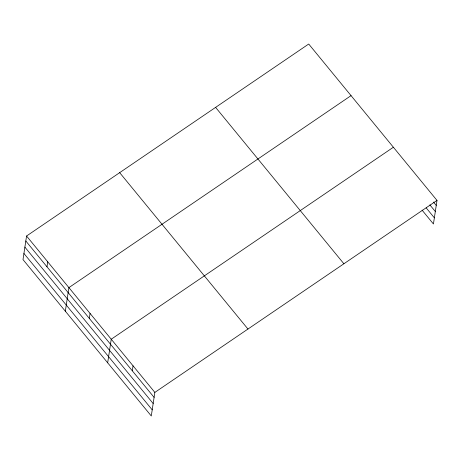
<?xml version="1.0" encoding="UTF-8"?>
<svg xmlns="http://www.w3.org/2000/svg" width="460" height="460" viewBox="0 0 460 460"><rect width="100%" height="100%" fill="white"/><g stroke="black" fill="none" stroke-linecap="round" stroke-linejoin="round"><path stroke-width="0.69" d="M26.565 236.014L23 259.589L151.288 415.978L154.853 392.403L437 200.41L308.712 44.022L26.565 236.014L154.853 392.403M46.977 266.8L47.731 261.82M65.337 311.196L68.902 287.621L351.049 95.628M89.315 318.406L90.068 313.427M107.669 362.808L111.234 339.227L393.38 147.24M132.29 370.794L133.043 365.815M437 200.41L433.435 223.986L422.073 210.139M433.521 202.066L436.247 205.39M429.864 204.878L435.321 211.525M426.184 207.88L434.361 217.85M215.602 107.381L343.89 263.764M119.675 172.661L247.963 329.044M25.812 240.994L154.1 397.377M24.886 247.129L153.168 403.518M23.926 253.454L152.214 409.837"/></g></svg>
